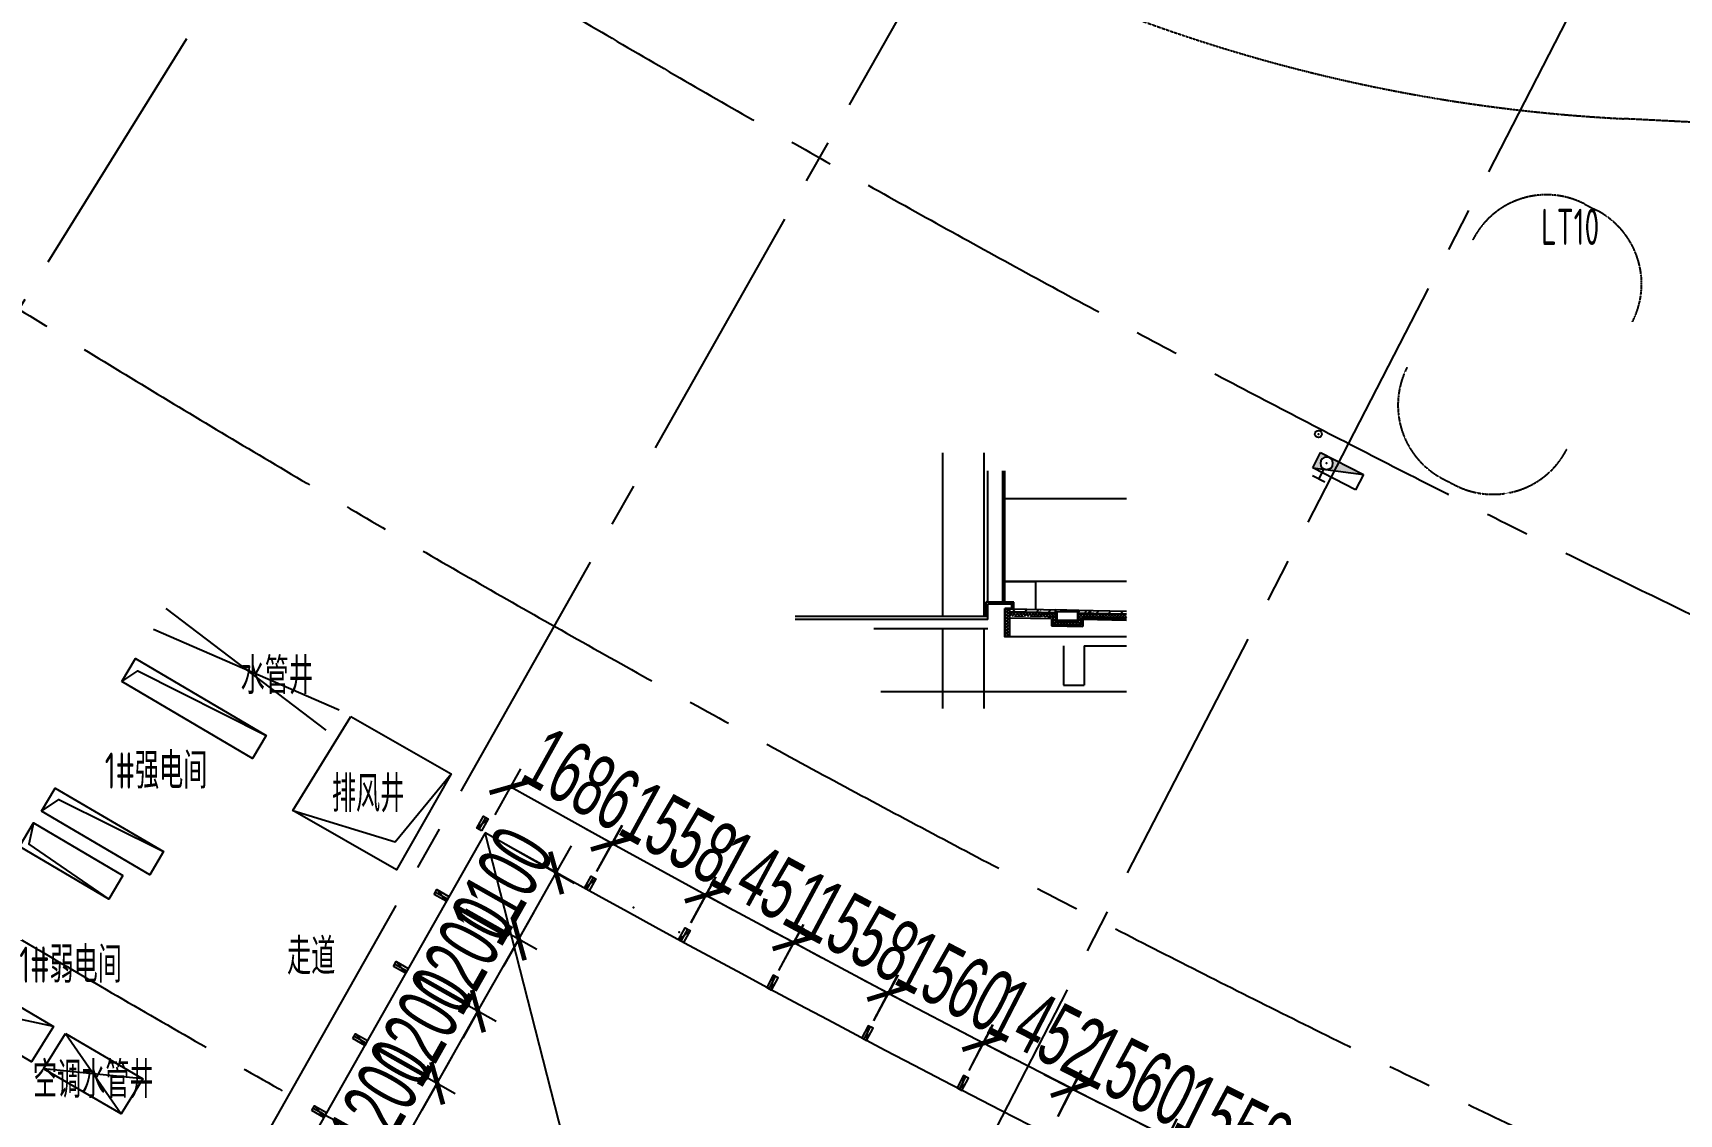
# Model space of a CAD drawing. Extents: x -668578 to 2331563, y -1202445 to 1620273.
# Drawn here: x 759994 to 783843, y 84242 to 99911 of the extents above; entities that cross this region are included whole.
import ezdxf

# ---------------------------------------------------------------- set-up
doc = ezdxf.new("R2010")
doc.units = 0
for name, pattern in [('CENTER2', [28.575, 19.05, -3.175, 3.175, -3.175]), ('CONTINOUS', [0]), ('Continuous-STLayerSet-Col', [0]), ('DASH', [0.35, 0.25, -0.1]), ('DOT2', [0.125, 0, -0.125])]:
    doc.linetypes.add(name, pattern=pattern)
doc.layers.get('0').update_dxf_attribs({"color": 8})
doc.layers.get('Defpoints').update_dxf_attribs({"color": 8})
for name, color, linetype in [('#标注', 8, 'Continuous'), ('#轴线', 8, 'CENTER2'), ('1-WIN-1', 8, 'Continuous'), ('A-AL', 8, 'Continuous'), ('A-BEAM-PLAN-C', 8, 'Continuous'), ('A-DETL-2', 8, 'Continuous'), ('A-DETL-MEMB', 8, 'Continuous'), ('A-DIMS-150', 8, 'Continuous'), ('A-FLOR-OTLN', 8, 'DOT2'), ('A-GLASS', 8, 'Continuous'), ('A-ROOF', 8, 'Continuous'), ('A-ROOF-DRAN', 8, 'Continuous'), ('A-WALL-E', 8, 'Continuous'), ('A-WIND-FRAM', 8, 'Continuous'), ('dim', 8, 'Continuous'), ('PUB_HATCH', 8, 'Continuous'), ('STAIR', 8, 'Continuous'), ('保温层', 8, 'Continuous'), ('墙身详图-面层', 8, 'Continuous'), ('外轮廓', 8, 'Continuous'), ('建-文字', 8, 'Continuous'), ('水-消防-消火栓', 8, 'Continuous'), ('水-消防-消火栓-标识', 8, 'Continuous')]:
    doc.layers.add(name, color=color, linetype=linetype)
doc.styles.add('JHZX', font='jrs.shx', dxfattribs={"width": 0.6, "bigfont": 'jhz.shx'})
doc.styles.add('XD2008', font='xd-hzs.shx', dxfattribs={"width": 0.7, "bigfont": 'xd-hztxt.shx'})
doc.dimstyles.new('JZBZ-300', dxfattribs={"dimscale": 300, "dimtxt": 3, "dimasz": 1.5, "dimexe": 1, "dimexo": 1, "dimgap": 0.5, "dimtad": 1, "dimdec": 0, "dimdsep": 46, "dimtxsty": 'JHZX', "dimblk1": 'ARCHTICK', "dimblk2": 'ARCHTICK', "dimsah": 1, "dimcen": 0, "dimclrd": 1, "dimclre": 1, "dimclrt": 2, "dimazin": 2, "dimtfac": 1, "dimtdec": 0, "dimtix": 1, "dimtmove": 0, "dimatfit": 3, "dimfxl": 0, "dimtolj": 1, "dimlwd": -1, "dimlwe": -1, "dimarcsym": 0})
doc.dimstyles.new('JZBZ-400', dxfattribs={"dimscale": 400, "dimtxt": 3, "dimasz": 1.5, "dimexe": 1, "dimexo": 1, "dimgap": 0.5, "dimtad": 1, "dimdec": 0, "dimdsep": 46, "dimtxsty": 'JHZX', "dimblk1": 'ARCHTICK', "dimblk2": 'ARCHTICK', "dimsah": 1, "dimcen": 0, "dimclrd": 1, "dimclre": 1, "dimclrt": 2, "dimazin": 2, "dimtfac": 1, "dimtdec": 0, "dimtix": 1, "dimtmove": 0, "dimatfit": 3, "dimfxl": 0, "dimtolj": 1, "dimlwd": -1, "dimlwe": -1, "dimarcsym": 0})

# ---------------------------------------------------------------- blocks, each defined once
blk = doc.blocks.new('_ARCHTICK')
at = {"color": 0, "linetype": 'ByBlock', "const_width": 0.15}
blk.add_lwpolyline([(-0.5, -0.5), (0.5, 0.5)], dxfattribs=at)
blk = doc.blocks.new('*D2939')
at = {"layer": '#标注', "ltscale": 300, "transparency": 16777216}
for p, q in [((-1773, -1481), (-9342, -7863)), ((165914, -92056), (164727, -101884))]:
    blk.add_line(p, q, dxfattribs=at)
blk.add_arc((197092, 166179), 269610, 220.13382, 263.11563, dxfattribs=at)
at = {"layer": 'Defpoints', "color": 0, "ltscale": 300, "transparency": 16777216}
for p in [(197092, 166179), (-1467, -1224), (40380, -53208), (165962, -91659)]:
    blk.add_point(p, dxfattribs=at)
at = {"layer": '#标注', "ltscale": 300, "transparency": 16777216, "xscale": 600, "yscale": 600, "zscale": 600}
for p, rotation in [((-9036, -7605), 130.1338192809485), ((164775, -101487), 353.1156299250187)]:
    blk.add_blockref('_ARCHTICK', p, dxfattribs=dict(at, rotation=rotation))
at = {"layer": '#标注', "ltscale": 300, "transparency": 16777216, "insert": (69342, -70334), "char_height": 1200, "attachment_point": 5, "rotation": 331.6247, "style": 'JHZX'}
blk.add_mtext('\\A1;42.98°', dxfattribs=at)
blk = doc.blocks.new('HGDTRET')
at = {"layer": 'dim', "ltscale": 300}
blk.add_arc((880041, 290089.1), 262600, 224.98133, 258.268049, dxfattribs=at)
blk = doc.blocks.new('*D1575')
at = {"layer": '#标注', "color": 1, "ltscale": 300, "transparency": 16777216}
for p, q in [((766691, 88581), (767062, 89247)), ((766916, 88985), (768389, 88164)), ((768164, 87760), (768535, 88426))]:
    blk.add_line(p, q, dxfattribs=at)
at = {"layer": 'Defpoints', "color": 0, "ltscale": 300, "transparency": 16777216}
for p in [(766545, 88319), (768389, 88164), (768018, 87498)]:
    blk.add_point(p, dxfattribs=at)
at = {"layer": '#标注', "color": 1, "ltscale": 300, "transparency": 16777216, "xscale": 450, "yscale": 450, "zscale": 450}
for p, rotation in [((766916, 88985), 150.8708845877591), ((768389, 88164), 330.8708845877591)]:
    blk.add_blockref('_ARCHTICK', p, dxfattribs=dict(at, rotation=rotation))
at = {"layer": '#标注', "color": 2, "ltscale": 300, "transparency": 16777216, "insert": (767944, 89098), "char_height": 900, "attachment_point": 5, "rotation": 330.8709, "style": 'JHZX'}
blk.add_mtext('\\A1;1686', dxfattribs=at)
blk = doc.blocks.new('*D1576')
at = {"layer": '#标注', "color": 1, "ltscale": 300, "transparency": 16777216}
for p, q in [((768384, 88166), (767990, 88383)), ((768162, 87761), (768529, 88429)), ((768384, 88166), (769751, 87417)), ((769529, 87012), (769895, 87680)), ((769751, 87417), (770145, 87200))]:
    blk.add_line(p, q, dxfattribs=at)
at = {"layer": 'Defpoints', "color": 0, "ltscale": 300, "transparency": 16777216}
for p in [(768018, 87498), (769751, 87417), (769384, 86749)]:
    blk.add_point(p, dxfattribs=at)
at = {"layer": '#标注', "color": 1, "ltscale": 300, "transparency": 16777216, "xscale": 450, "yscale": 450, "zscale": 450}
for p, rotation in [((768384, 88166), 331.2523640454567), ((769751, 87417), 151.2523640454567)]:
    blk.add_blockref('_ARCHTICK', p, dxfattribs=dict(at, rotation=rotation))
at = {"layer": '#标注', "color": 2, "ltscale": 300, "transparency": 16777216, "insert": (769356, 88318), "char_height": 900, "attachment_point": 5, "rotation": 331.2524, "style": 'JHZX'}
blk.add_mtext('\\A1;1558', dxfattribs=at)
blk = doc.blocks.new('*D1577')
at = {"layer": '#标注', "color": 1, "ltscale": 300, "transparency": 16777216}
for p, q in [((769745, 87417), (769349, 87631)), ((769527, 87013), (769888, 87681)), ((769745, 87417), (771022, 86728)), ((770803, 86323), (771164, 86992)), ((771022, 86728), (771418, 86514))]:
    blk.add_line(p, q, dxfattribs=at)
at = {"layer": 'Defpoints', "color": 0, "ltscale": 300, "transparency": 16777216}
for p in [(769384, 86749), (771022, 86728), (770661, 86059)]:
    blk.add_point(p, dxfattribs=at)
at = {"layer": '#标注', "color": 1, "ltscale": 300, "transparency": 16777216, "xscale": 450, "yscale": 450, "zscale": 450}
for p, rotation in [((769745, 87417), 331.6247235105846), ((771022, 86728), 151.6247235105846)]:
    blk.add_blockref('_ARCHTICK', p, dxfattribs=dict(at, rotation=rotation))
at = {"layer": '#标注', "color": 2, "ltscale": 300, "transparency": 16777216, "insert": (770669, 87600), "char_height": 900, "attachment_point": 5, "rotation": 331.6247, "style": 'JHZX'}
blk.add_mtext('\\A1;1451', dxfattribs=at)
blk = doc.blocks.new('*D1578')
at = {"layer": '#标注', "color": 1, "ltscale": 300, "transparency": 16777216}
for p, q in [((771016, 86727), (770619, 86939)), ((770801, 86324), (771157, 86992)), ((771016, 86727), (772392, 85996)), ((772177, 85593), (772533, 86261)), ((772392, 85996), (772789, 85784))]:
    blk.add_line(p, q, dxfattribs=at)
at = {"layer": 'Defpoints', "color": 0, "ltscale": 300, "transparency": 16777216}
for p in [(770661, 86059), (772392, 85996), (772037, 85328)]:
    blk.add_point(p, dxfattribs=at)
at = {"layer": '#标注', "color": 1, "ltscale": 300, "transparency": 16777216, "xscale": 450, "yscale": 450, "zscale": 450}
for p, rotation in [((771016, 86727), 331.9970847501074), ((772392, 85996), 151.9970847501073)]:
    blk.add_blockref('_ARCHTICK', p, dxfattribs=dict(at, rotation=rotation))
at = {"layer": '#标注', "color": 2, "ltscale": 300, "transparency": 16777216, "insert": (771986, 86891), "char_height": 900, "attachment_point": 5, "rotation": 331.9971, "style": 'JHZX'}
blk.add_mtext('\\A1;1558', dxfattribs=at)
blk = doc.blocks.new('*D1579')
at = {"layer": '#标注', "color": 1, "ltscale": 300, "transparency": 16777216}
for p, q in [((772387, 85995), (771988, 86204)), ((772178, 85597), (772526, 86261)), ((772387, 85995), (773769, 85271)), ((773560, 84872), (773908, 85537)), ((773769, 85271), (774167, 85062))]:
    blk.add_line(p, q, dxfattribs=at)
at = {"layer": 'Defpoints', "color": 0, "ltscale": 300, "transparency": 16777216}
for p in [(772038, 85331), (773769, 85271), (773420, 84607)]:
    blk.add_point(p, dxfattribs=at)
at = {"layer": '#标注', "color": 1, "ltscale": 300, "transparency": 16777216, "xscale": 450, "yscale": 450, "zscale": 450}
for p, rotation in [((772387, 85995), 332.3356383270091), ((773769, 85271), 152.3356383270091)]:
    blk.add_blockref('_ARCHTICK', p, dxfattribs=dict(at, rotation=rotation))
at = {"layer": '#标注', "color": 2, "ltscale": 300, "transparency": 16777216, "insert": (773356, 86165), "char_height": 900, "attachment_point": 5, "rotation": 332.3356, "style": 'JHZX'}
blk.add_mtext('\\A1;1560', dxfattribs=at)
blk = doc.blocks.new('*D1580')
at = {"layer": '#标注', "color": 1, "ltscale": 300, "transparency": 16777216}
for p, q in [((773763, 85272), (773363, 85478)), ((773557, 84872), (773900, 85539)), ((775054, 84607), (773763, 85272)), ((774848, 84207), (775191, 84874)), ((775054, 84607), (775454, 84401))]:
    blk.add_line(p, q, dxfattribs=at)
at = {"layer": 'Defpoints', "color": 0, "ltscale": 300, "transparency": 16777216}
for p in [(773763, 85272), (773420, 84605), (774711, 83940)]:
    blk.add_point(p, dxfattribs=at)
at = {"layer": '#标注', "color": 1, "ltscale": 300, "transparency": 16777216, "xscale": 450, "yscale": 450, "zscale": 450}
for p, rotation in [((773763, 85272), 332.7558238595553), ((775054, 84607), 152.7558238595552)]:
    blk.add_blockref('_ARCHTICK', p, dxfattribs=dict(at, rotation=rotation))
at = {"layer": '#标注', "color": 2, "ltscale": 300, "transparency": 16777216, "insert": (774683, 85473), "char_height": 900, "attachment_point": 5, "rotation": 332.7558, "style": 'JHZX'}
blk.add_mtext('\\A1;1452', dxfattribs=at)
blk = doc.blocks.new('*D1581')
at = {"layer": '#标注', "color": 1, "ltscale": 300, "transparency": 16777216}
for p, q in [((775045, 84607), (774643, 84809)), ((774845, 84209), (775180, 84875)), ((775045, 84607), (776440, 83906)), ((776240, 83508), (776574, 84174)), ((776440, 83906), (776842, 83704))]:
    blk.add_line(p, q, dxfattribs=at)
at = {"layer": 'Defpoints', "color": 0, "ltscale": 300, "transparency": 16777216}
for p in [(774711, 83940), (776440, 83906), (776105, 83240)]:
    blk.add_point(p, dxfattribs=at)
at = {"layer": '#标注', "color": 1, "ltscale": 300, "transparency": 16777216, "xscale": 450, "yscale": 450, "zscale": 450}
for p, rotation in [((775045, 84607), 333.3217071294694), ((776440, 83906), 153.3217071294694)]:
    blk.add_blockref('_ARCHTICK', p, dxfattribs=dict(at, rotation=rotation))
at = {"layer": '#标注', "color": 2, "ltscale": 300, "transparency": 16777216, "insert": (776012, 84792), "char_height": 900, "attachment_point": 5, "rotation": 333.3217, "style": 'JHZX'}
blk.add_mtext('\\A1;1560', dxfattribs=at)
blk = doc.blocks.new('*D1582')
at = {"layer": '#标注', "color": 1, "ltscale": 300, "transparency": 16777216}
for p, q in [((776434, 83906), (776030, 84105)), ((776237, 83508), (776567, 84175)), ((776434, 83906), (777831, 83215)), ((777634, 82818), (777964, 83484)), ((777831, 83215), (778234, 83016))]:
    blk.add_line(p, q, dxfattribs=at)
at = {"layer": 'Defpoints', "color": 0, "ltscale": 300, "transparency": 16777216}
for p in [(776104, 83239), (777831, 83215), (777502, 82549)]:
    blk.add_point(p, dxfattribs=at)
at = {"layer": '#标注', "color": 1, "ltscale": 300, "transparency": 16777216, "xscale": 450, "yscale": 450, "zscale": 450}
for p, rotation in [((776434, 83906), 333.7074108205097), ((777831, 83215), 153.7074108205096)]:
    blk.add_blockref('_ARCHTICK', p, dxfattribs=dict(at, rotation=rotation))
at = {"layer": '#标注', "color": 2, "ltscale": 300, "transparency": 16777216, "insert": (777398, 84098), "char_height": 900, "attachment_point": 5, "rotation": 333.7074, "style": 'JHZX'}
blk.add_mtext('\\A1;1558', dxfattribs=at)
blk = doc.blocks.new('*D1665')
at = {"layer": '#标注', "color": 1, "ltscale": 300, "transparency": 16777216}
for p, q in [((765079, 85128), (766113, 84543)), ((765851, 84690), (766073, 85082)), ((765261, 83646), (765851, 84690)), ((764488, 84083), (765522, 83498)), ((765261, 83646), (765039, 83255))]:
    blk.add_line(p, q, dxfattribs=at)
at = {"layer": 'Defpoints', "color": 0, "ltscale": 300, "transparency": 16777216}
for p in [(764818, 85275), (765851, 84690), (764227, 84231)]:
    blk.add_point(p, dxfattribs=at)
at = {"layer": '#标注', "color": 1, "ltscale": 300, "transparency": 16777216, "xscale": 450, "yscale": 450, "zscale": 450}
for p, rotation in [((765851, 84690), 240.4935727197491), ((765261, 83646), 60.49357271974905)]:
    blk.add_blockref('_ARCHTICK', p, dxfattribs=dict(at, rotation=rotation))
at = {"layer": '#标注', "color": 2, "ltscale": 300, "transparency": 16777216, "insert": (765034, 84464), "char_height": 900, "attachment_point": 5, "rotation": 60.4936, "style": 'JHZX'}
blk.add_mtext('\\A1;1200', dxfattribs=at)
blk = doc.blocks.new('*D1666')
at = {"layer": '#标注', "color": 1, "ltscale": 300, "transparency": 16777216}
for p, q in [((765673, 86170), (766704, 85587)), ((766442, 85735), (766664, 86126)), ((765851, 84690), (766442, 85735)), ((765079, 85128), (766113, 84543)), ((765851, 84690), (765630, 84299))]:
    blk.add_line(p, q, dxfattribs=at)
at = {"layer": 'Defpoints', "color": 0, "ltscale": 300, "transparency": 16777216}
for p in [(765412, 86318), (766442, 85735), (764818, 85275)]:
    blk.add_point(p, dxfattribs=at)
at = {"layer": '#标注', "color": 1, "ltscale": 300, "transparency": 16777216, "xscale": 450, "yscale": 450, "zscale": 450}
for p, rotation in [((766442, 85735), 240.4935727197491), ((765851, 84690), 60.49357271974905)]:
    blk.add_blockref('_ARCHTICK', p, dxfattribs=dict(at, rotation=rotation))
at = {"layer": '#标注', "color": 2, "ltscale": 300, "transparency": 16777216, "insert": (765625, 85508), "char_height": 900, "attachment_point": 5, "rotation": 60.4936, "style": 'JHZX'}
blk.add_mtext('\\A1;1200', dxfattribs=at)
blk = doc.blocks.new('*D1667')
at = {"layer": '#标注', "color": 1, "ltscale": 300, "transparency": 16777216}
for p, q in [((766264, 87214), (767295, 86631)), ((767033, 86779), (767255, 87171)), ((766442, 85735), (767033, 86779)), ((765673, 86170), (766704, 85587)), ((766442, 85735), (766221, 85343))]:
    blk.add_line(p, q, dxfattribs=at)
at = {"layer": 'Defpoints', "color": 0, "ltscale": 300, "transparency": 16777216}
for p in [(766003, 87362), (767033, 86779), (765412, 86318)]:
    blk.add_point(p, dxfattribs=at)
at = {"layer": '#标注', "color": 1, "ltscale": 300, "transparency": 16777216, "xscale": 450, "yscale": 450, "zscale": 450}
for p, rotation in [((767033, 86779), 240.4935727197491), ((766442, 85735), 60.49357271974905)]:
    blk.add_blockref('_ARCHTICK', p, dxfattribs=dict(at, rotation=rotation))
at = {"layer": '#标注', "color": 2, "ltscale": 300, "transparency": 16777216, "insert": (766216, 86552), "char_height": 900, "attachment_point": 5, "rotation": 60.4936, "style": 'JHZX'}
blk.add_mtext('\\A1;1200', dxfattribs=at)
blk = doc.blocks.new('*D1668')
at = {"layer": '#标注', "color": 1, "ltscale": 300, "transparency": 16777216}
for p, q in [((766806, 88172), (767837, 87589)), ((767575, 87737), (767797, 88128)), ((767033, 86779), (767575, 87737)), ((766264, 87214), (767295, 86631)), ((767033, 86779), (766812, 86387))]:
    blk.add_line(p, q, dxfattribs=at)
at = {"layer": 'Defpoints', "color": 0, "ltscale": 300, "transparency": 16777216}
for p in [(766545, 88320), (767575, 87737), (766003, 87362)]:
    blk.add_point(p, dxfattribs=at)
at = {"layer": '#标注', "color": 1, "ltscale": 300, "transparency": 16777216, "xscale": 450, "yscale": 450, "zscale": 450}
for p, rotation in [((767575, 87737), 240.4935727197491), ((767033, 86779), 60.49357271974905)]:
    blk.add_blockref('_ARCHTICK', p, dxfattribs=dict(at, rotation=rotation))
at = {"layer": '#标注', "color": 2, "ltscale": 300, "transparency": 16777216, "insert": (766782, 87553), "char_height": 900, "attachment_point": 5, "rotation": 60.4936, "style": 'JHZX'}
blk.add_mtext('\\A1;1100', dxfattribs=at)
blk = doc.blocks.new('消火栓箱-111')
blk.add_hatch(color=256).paths.add_polyline_path([(-200, -54), (-200, -60, -0.414214), (-110, -150, -1), (-290, -150, -0.414214), (-200, -60), (-200, -54), (-350, 0), (-350, -250), (350, -250)])
for p, q in [((350, 0), (-350, 0)), ((-350, 0), (350, -250)), ((-350, 0), (-350, -250)), ((-300, 100), (-100, 100)), ((-200, -60), (-200, 100)), ((350, -250), (350, 0)), ((-350, -250), (350, -250))]:
    blk.add_line(p, q)
blk.add_circle((-200, -150), 90)
blk.add_point((-200, -150))
at = {"layer": '水-消防-消火栓'}
blk.add_arc((-350, 0), 700, 359.9687, 0, dxfattribs=at)
blk = doc.blocks.new('立管-R75-1')
at = {"linetype": 'Continuous'}
blk.add_circle((0, 0), 75, dxfattribs=at)
blk.add_point((0, 0), dxfattribs=at)
blk = doc.blocks.new('幕墙分隔')
for p, q in [((-40, -100), (40, 100)), ((0, 100), (0, -100))]:
    blk.add_line(p, q)
blk.add_lwpolyline([(-40, 100), (40, 100), (40, -100), (-40, -100)], close=True)
blk = doc.blocks.new('A$C47405904')
at = {"layer": 'PUB_HATCH'}
h = blk.add_hatch(dxfattribs=at)
h.set_pattern_fill('钢筋混凝土', color=256, scale=50, style=0)
h.set_pattern_definition([(45, (-1640375.33, -422335.77), (-88.388348, 88.388348), []), (50, (-1640375.33, -422335.77), (358.63009, -31.37607), [37.5, -412.5]), (355, (-1640375.33, -422335.77), (-69.37567, 376.09607), [30, -330]), (100.4514, (-1640345.44, -422338.4), (289.25469, 344.71977), [31.870095, -350.57106]), (46.1842, (-1640375.33, -422235.77), (533.62052, -82.75951), [56.25, -618.75]), (96.6356, (-1640330.86, -422242.67), (467.33135, 487.05894), [47.80514, -525.8565]), (351.1842, (-1640375.3, -422235.77), (467.33097, 487.0593), [45, -495]), (21, (-1640325.33, -422260.77), (298.453526, -201.309445), [37.5, -412.5]), (326, (-1640325.33, -422260.77), (121.65767, 362.57502), [30, -330]), (71.4514, (-1640300.45, -422277.54), (420.111314, 161.26525), [31.870095, -350.57106]), (37.5, (-1640375.33, -422335.77), (6.079928, 166.446927), [0, -326, 0, -335, 0, -331.25]), (7.5, (-1640375.33, -422335.77), (131.534769, 197.205856), [0, -191, 0, -318.5, 0, -126.25]), (327.5, (-1640486.83, -422335.77), (266.911218, -11.277436), [0, -125, 0, -390, 0, -517.5]), (317.5, (-1640536.83, -422335.77), (291.593085, 50.05249), [0, -162.5, 0, -259, 0, -367.5])])
h.paths.add_polyline_path([(-62625, -23487), (-62625, -23467), (-62646, -23466), (-62645, -23446), (-63300, -23433), (-63300, -23473)])
h.paths.add_polyline_path([(-61612, -23507), (-61612, -23467), (-62305, -23453), (-62306, -23473), (-62325, -23472), (-62325, -23493)])
at = {"layer": '保温层'}
h = blk.add_hatch(dxfattribs=at)
h.set_pattern_fill('ANSI37', color=256, scale=20)
h.set_pattern_definition([(45, (-1641318.563, -421293.27), (-22.4506403, 22.4506403), []), (135, (-1641318.563, -421293.27), (-22.4506403, -22.4506403), [])])
h.paths.add_polyline_path([(-63375, -23424), (-63310, -23424), (-63310, -23834), (-63375, -23834)])
h = blk.add_hatch(dxfattribs=at)
h.set_pattern_fill('ANSI37', color=256, scale=20)
h.set_pattern_definition([(45, (-1640375.326, -422335.77), (-22.4506403, 22.4506403), []), (135, (-1640375.326, -422335.77), (-22.4506403, -22.4506403), [])])
h.paths.add_polyline_path([(-62315, -23606), (-62635, -23606), (-62635, -23497), (-63300, -23483), (-63300, -23533), (-62682, -23546), (-62682, -23554, -0.213422), (-62677, -23565), (-62677, -23641, 0.408369), (-62668, -23651), (-62283, -23658, 0.420083), (-62273, -23648), (-62270, -23582, -0.405406), (-62268, -23561), (-62268, -23554), (-61612, -23567), (-61612, -23517), (-62315, -23503)])
at = {"layer": '1-WIN-1'}
for p, q in [((-64275, -23534), (-64275, -21169)), ((-63675, -23534), (-63675, -21169)), ((-66412, -23534), (-63625, -23534)), ((-62645, -23446), (-62646, -23466)), ((-62626, -23467), (-62646, -23466)), ((-62625, -23466), (-62625, -23596)), ((-62625, -23596), (-62325, -23596)), ((-62326, -23472), (-62306, -23473)), ((-62325, -23472), (-62325, -23596)), ((-62305, -23453), (-62306, -23473)), ((-64275, -24876), (-64275, -23714)), ((-63675, -24876), (-63675, -23714))]:
    blk.add_line(p, q, dxfattribs=at)
blk.add_lwpolyline([(-62646, -23466), (-62306, -23473), (-62305, -23453), (-62645, -23446)], close=True, dxfattribs=at)
at = {"layer": 'A-AL'}
for p, q in [((-63625, -23034), (-63625, -21431)), ((-63625, -23331), (-63625, -23034)), ((-61612, -23034), (-63375, -23034)), ((-63375, -23034), (-62925, -23034)), ((-63375, -23034), (-62925, -23034)), ((-62925, -23441), (-62925, -23034))]:
    blk.add_line(p, q, dxfattribs=at)
for points in [[(-89278, 9481, -0.031021), (-108755, 27069, 0.415715), (-113080, 27106), (-145267, -4699, 0.412976), (-145302, -9004, 0.149442), (-10240, -82596, 0.358696), (-6809, -80780)], [(-23311, -21874, -0.064773), (-71512, 1542, 0.089348), (-79518, 4959), (-80049, 5081, -0.111413), (-89357, 9543)]]:
    blk.add_lwpolyline(points, format="xyb", dxfattribs=at)
for p in [(-70725, -26662), (-70725, -26662), (-68755, -27756), (-68755, -27756), (-68095, -28117)]:
    blk.add_point(p, dxfattribs=at)
at = {"layer": 'A-BEAM-PLAN-C'}
blk.add_line((-61612, -24634), (-65175, -24634), dxfattribs=at)
at = {"layer": 'A-BEAM-PLAN-C', "linetype": 'Continuous-STLayerSet-Col'}
for points in [[(-76170, -24484), (-75972, -24148), (-74076, -25264), (-74274, -25600)], [(-72849, -24992), (-71400, -25822), (-72188, -27214), (-73692, -26353)], [(-77333, -26363), (-77136, -26027), (-75567, -26948), (-75764, -27284)]]:
    blk.add_lwpolyline(points, close=True, dxfattribs=at)
at = {"layer": 'A-BEAM-PLAN-C', "linetype": 'CONTINOUS'}
for points in [[(-76155, -27292), (-76359, -27636), (-77650, -26873), (-77447, -26529)], [(-78710, -28569), (-77160, -29485), (-77476, -29995), (-79026, -29079)], [(-76987, -29586), (-75863, -30239), (-76179, -30749), (-77303, -30096)]]:
    blk.add_lwpolyline(points, close=True, dxfattribs=at)
at = {"layer": 'A-DETL-2'}
for p, q in [((-62702, -23575), (-63310, -23563)), ((-62625, -23487), (-63301, -23473)), ((-62635, -23497), (-63301, -23483)), ((-61612, -23467), (-63300, -23433)), ((-62702, -23575), (-62702, -23676)), ((-62682, -23546), (-62682, -23656)), ((-62635, -23606), (-62635, -23497)), ((-62315, -23606), (-62635, -23606)), ((-61612, -23507), (-62325, -23493)), ((-61612, -23517), (-62315, -23503)), ((-62315, -23503), (-62315, -23606)), ((-61612, -23567), (-62268, -23554)), ((-62268, -23554), (-62268, -23664)), ((-61612, -23577), (-62268, -23564)), ((-61612, -23597), (-62248, -23584)), ((-62248, -23584), (-62248, -23685)), ((-62702, -23676), (-62248, -23685)), ((-62682, -23656), (-62268, -23664))]:
    blk.add_line(p, q, dxfattribs=at)
at = {"layer": 'A-DETL-MEMB', "const_width": 3}
for points in [[(-63310, -23424), (-63310, -23543), (-62692, -23555, -0.408369), (-62682, -23565), (-62682, -23641, 0.408369), (-62668, -23656), (-62284, -23663, 0.420083), (-62268, -23648), (-62268, -23572, -0.420083), (-62258, -23562), (-61612, -23575)], [(-61612, -23570), (-62258, -23557, 0.420083), (-62273, -23572), (-62273, -23648, -0.420083), (-62283, -23658), (-62668, -23651, -0.408369), (-62677, -23641), (-62677, -23565, 0.408369), (-62692, -23550), (-63305, -23538), (-63305, -23424)]]:
    blk.add_lwpolyline(points, format="xyb", dxfattribs=at)
blk.add_lwpolyline([(-63300, -23424), (-63300, -23533), (-62682, -23546)], dxfattribs=at)
at = {"layer": 'A-DIMS-150'}
for p, q in [((-73207, -25190), (-75525, -23425)), ((-75709, -23722), (-73022, -24892)), ((-77160, -29485), (-79026, -29079)), ((-76987, -29586), (-76179, -30749)), ((-75863, -30239), (-77303, -30096))]:
    blk.add_line(p, q, dxfattribs=at)
for points in [[(-76170, -24484), (-75935, -24327), (-74076, -25264)], [(-73692, -26353), (-72207, -26805), (-71400, -25822)], [(-77333, -26363), (-77081, -26193), (-75567, -26948)], [(-77447, -26529), (-77515, -26840), (-76359, -27636)]]:
    blk.add_lwpolyline(points, dxfattribs=at)
at = {"layer": 'A-FLOR-OTLN'}
for radius, start, end in [(212150, 224.36474, 258.37779), (262600, 224.41582, 258.41493)]:
    blk.add_arc((42590, 175095), radius, start, end, dxfattribs=at)
at = {"layer": 'A-GLASS'}
for p, q in [((-63405, -23333), (-63405, -21431)), ((-63375, -23333), (-63375, -21431)), ((-61612, -21834), (-63375, -21834))]:
    blk.add_line(p, q, dxfattribs=at)
at = {"layer": 'A-ROOF'}
blk.add_line((-69477, -32259), (-70907, -26675), dxfattribs=at)
at = {"layer": 'A-ROOF-DRAN'}
for radius, end in [(211500, 263.30526), (211800, 259.3487)]:
    blk.add_arc((42590, 175095), radius, 233.70702, end, dxfattribs=at)
at = {"layer": 'A-WALL-E'}
for p, q in [((-63625, -23584), (-63625, -23364)), ((-63275, -23364), (-63625, -23364)), ((-63275, -23424), (-63275, -23364)), ((-63625, -23584), (-66412, -23584)), ((-63275, -23424), (-63375, -23424)), ((-63375, -23834), (-63375, -23424)), ((-65275, -23714), (-63625, -23714)), ((-61612, -23834), (-63375, -23834)), ((-62525, -23964), (-62525, -24534)), ((-62225, -23964), (-61612, -23964)), ((-62225, -23964), (-62225, -24534)), ((-62525, -24534), (-62225, -24534))]:
    blk.add_line(p, q, dxfattribs=at)
at = {"layer": 'STAIR', "color": 9, "linetype": 'DASH'}
for p, q in [((-54980, -17562), (-54802, -17654)), ((-57030, -21545), (-56853, -21637))]:
    blk.add_line(p, q, dxfattribs=at)
for points in [[(-56596, -18080, -0.414214), (-54980, -17562)], [(-54284, -19270, 0.414214), (-54802, -17654)], [(-57548, -19929, 0.414214), (-57030, -21545)], [(-55236, -21119, -0.414214), (-56853, -21637)]]:
    blk.add_lwpolyline(points, format="xyb", dxfattribs=at)
at = {"layer": '保温层'}
blk.add_lwpolyline([(-63375, -23424), (-63310, -23424), (-63310, -23834), (-63375, -23834)], close=True, dxfattribs=at)
at = {"layer": '墙身详图-面层'}
for p, q in [((-63645, -23534), (-63645, -23330)), ((-63245, -23334), (-63645, -23330)), ((-63255, -23344), (-63645, -23340)), ((-63255, -23424), (-63255, -23344)), ((-63245, -23424), (-63245, -23335)), ((-63275, -23424), (-63245, -23424))]:
    blk.add_line(p, q, dxfattribs=at)
at = {"layer": '外轮廓', "color": 3, "linetype": 'DASH', "ltscale": 5}
blk.add_lwpolyline([(-109158, 16478), (-135454, -11643, 0.41242), (-135330, -15318, 0.140163), (-7770, -80593, 0.412914), (-4719, -78556), (3836, -36160, 0.415851), (1787, -33095, -0.057061), (-44213, -18484, 0.041227), (-47955, -17165, 0.051572), (-52855, -16406), (-54407, -16327, -0.116659), (-64974, -13255, -0.058192), (-105484, 16602, 0.414617), (-109158, 16478)], format="xyb", close=True, dxfattribs=at)
at = {"layer": '外轮廓', "color": 3}
blk.add_lwpolyline([(-22739, -22538), (-22739, -22538, -0.065678), (-71758, 1166, 0.089348), (-79617, 4520), (-80148, 4642, -0.112531), (-89717, 9256)], format="xyb", dxfattribs=at)
at = {"layer": '外轮廓'}
blk.add_lwpolyline([(-70907, -26675), (-75192, -34247, 0.065328), (-17188, -57548), (-15132, -49094, -0.065191), (-70906, -26675)], format="xyb", close=True, dxfattribs=at)
at = {"layer": '外轮廓', "color": 3}
blk.add_arc((42590, 175095), 208350, 236.67752, 251.76338, dxfattribs=at)
at = {"layer": 'A-WIND-FRAM'}
for p, rotation in [((-70944, -26539), 150.9138086940495), ((-69385, -27409), 151.0595064314286), ((-71536, -27583), 60.49357271961148), ((-68019, -28158), 151.4452101224851), ((-72127, -28627), 60.49357271961148), ((-72717, -29672), 60.49357271961148), ((-73309, -30716), 60.49357271961148)]:
    blk.add_blockref('幕墙分隔', p, dxfattribs=dict(at, rotation=rotation))
at = {"layer": 'A-WIND-FRAM', "xscale": -1}
for p, rotation in [((-66744, -28847), 151.8042368986582), ((-65368, -29578), 152.1899405897147), ((-63986, -30301), 152.3356383271073)]:
    blk.add_blockref('幕墙分隔', p, dxfattribs=dict(at, rotation=rotation))
at = {"layer": '水-消防-消火栓', "xscale": -1, "rotation": 152.7558238173908}
blk.add_blockref('消火栓箱-111', (-58605, -21545), dxfattribs=at)
at = {"layer": '水-消防-消火栓-标识', "xscale": 0.6666666665114469, "yscale": 0.6666666665114469, "zscale": 0.6666666665114469, "rotation": 240.4470702798004}
blk.add_blockref('立管-R75-1', (-58833, -20896), dxfattribs=at)
at = {"layer": '建-文字', "style": 'XD2008', "width": 0.7}
for s, p in [('LT10', (-55607, -18156)), ('水管井', (-74448, -24664)), ('1#强电间', (-76416, -26037)), ('排风井', (-73125, -26374)), ('1#弱电间', (-77654, -28849)), ('走道', (-73775, -28731)), ('空调水管井', (-77456, -30517))]:
    blk.add_text(s, height=525, dxfattribs=at).set_placement(p)
blk = doc.blocks.new('DSGDFG')
at = {"layer": '#标注', "ltscale": 300}
blk.add_arc((197092.2, 166179.2), 257800, 220.136073, 263.11563, dxfattribs=at)
at = {"layer": '#轴线', "ltscale": 200}
for p, q in [((97322.4, 5069.8), (60352.9, -54629)), ((69174.5, -59855.8), (103759.5, 1257.2)), ((110342.2, -2298.4), (78196.4, -64728.8))]:
    blk.add_line(p, q, dxfattribs=at)
for radius in [206950, 212800, 220600, 228400, 236200, 244000, 251800, 257800]:
    blk.add_arc((197092.2, 166179.2), radius, 218.438892, 265.140584, dxfattribs=at)
at = {"layer": '#标注', "ltscale": 300}
dim = blk.add_angular_dim_3p(base=(40379.7, -53208.3), center=(197092.1, 166179.2), p1=(-1467, -1223.5), p2=(165961.7, -91658.5), dimstyle='JZBZ-400', override={"dimclrd": 256, "dimclre": 256, "dimclrt": 256}, dxfattribs=at)
dim.commit()
dim.dimension.update_dxf_attribs({"geometry": '*D2939', "text_midpoint": (69341.6, -70334.5)})
blk = doc.blocks.new('HRTYTET')
at = {"layer": '#标注', "ltscale": 300}
for p1, p2, distance, picture, middle in [((766544.8298, 88319.1572), (768017.9546, 87498.2457), 762.0062, '*D1575', (767944.3886, 89098.4479)), ((768018, 87498.3), (769384.3, 86748.7), 762, '*D1576', (769356.2, 88317.6)), ((769384.3, 86748.7), (770660.6, 86059.3), 759.6, '*D1577', (770668.6, 87600.3)), ((770660.6, 86059.3), (772036.6, 85327.6), 756.7, '*D1578', (771985.6, 86891.3)), ((772038.4, 85331.1), (773420.3, 84606.7), 750, '*D1579', (773356.2, 86164.6)), ((774710.8, 83940.5), (773419.6, 84605.3), -750, '*D1580', (774683.2, 85473.1)), ((774710.8, 83940.5), (776104.9, 83240), 745.5, '*D1581', (776011.9, 84792.5)), ((776104.4, 83239), (777501.6, 82548.7), 743.5, '*D1582', (777398.1, 84098.4))]:
    dim = blk.add_aligned_dim(p1=p1, p2=p2, distance=distance, dimstyle='JZBZ-300', override={"dimfxl": 200}, dxfattribs=at)
    dim.commit()
    dim.dimension.update_dxf_attribs({"geometry": picture, "text_midpoint": middle})
for base, p1, p2, picture, middle in [((767575.4, 87736.6), (766003, 87362.2), (766545.1, 88319.7), '*D1668', (766782.3, 87553.3)), ((767033.5, 86779), (765412, 86317.9), (766003, 87362.2), '*D1667', (766215.8, 86552.4)), ((766442.5, 85734.7), (764817.8, 85275.3), (765412, 86317.9), '*D1666', (765624.8, 85508)), ((765851.4, 84690.3), (764226.9, 84231.1), (764817.8, 85275.3), '*D1665', (765033.8, 84463.8))]:
    dim = blk.add_linear_dim(base=base, p1=p1, p2=p2, angle=240.49357, dimstyle='JZBZ-300', override={"dimtmove": 1, "dimfxl": 200}, dxfattribs=at)
    dim.commit()
    dim.dimension.update_dxf_attribs({"geometry": picture, "text_midpoint": middle})

msp = doc.modelspace()

# ---------------------------------------------------------------- block references
at = {"layer": '#标注'}
for name, p in [('HGDTRET', (0, 0)), ('DSGDFG', (682948.9, 123910))]:
    msp.add_blockref(name, p, dxfattribs=at)
at = {"layer": 'dim', "ltscale": 300}
msp.add_blockref('A$C47405904', (837451.5, 114994.4), dxfattribs=at)
at = {"layer": 'dim'}
msp.add_blockref('HRTYTET', (0, 0), dxfattribs=at)

doc.saveas('drawing.dxf')
